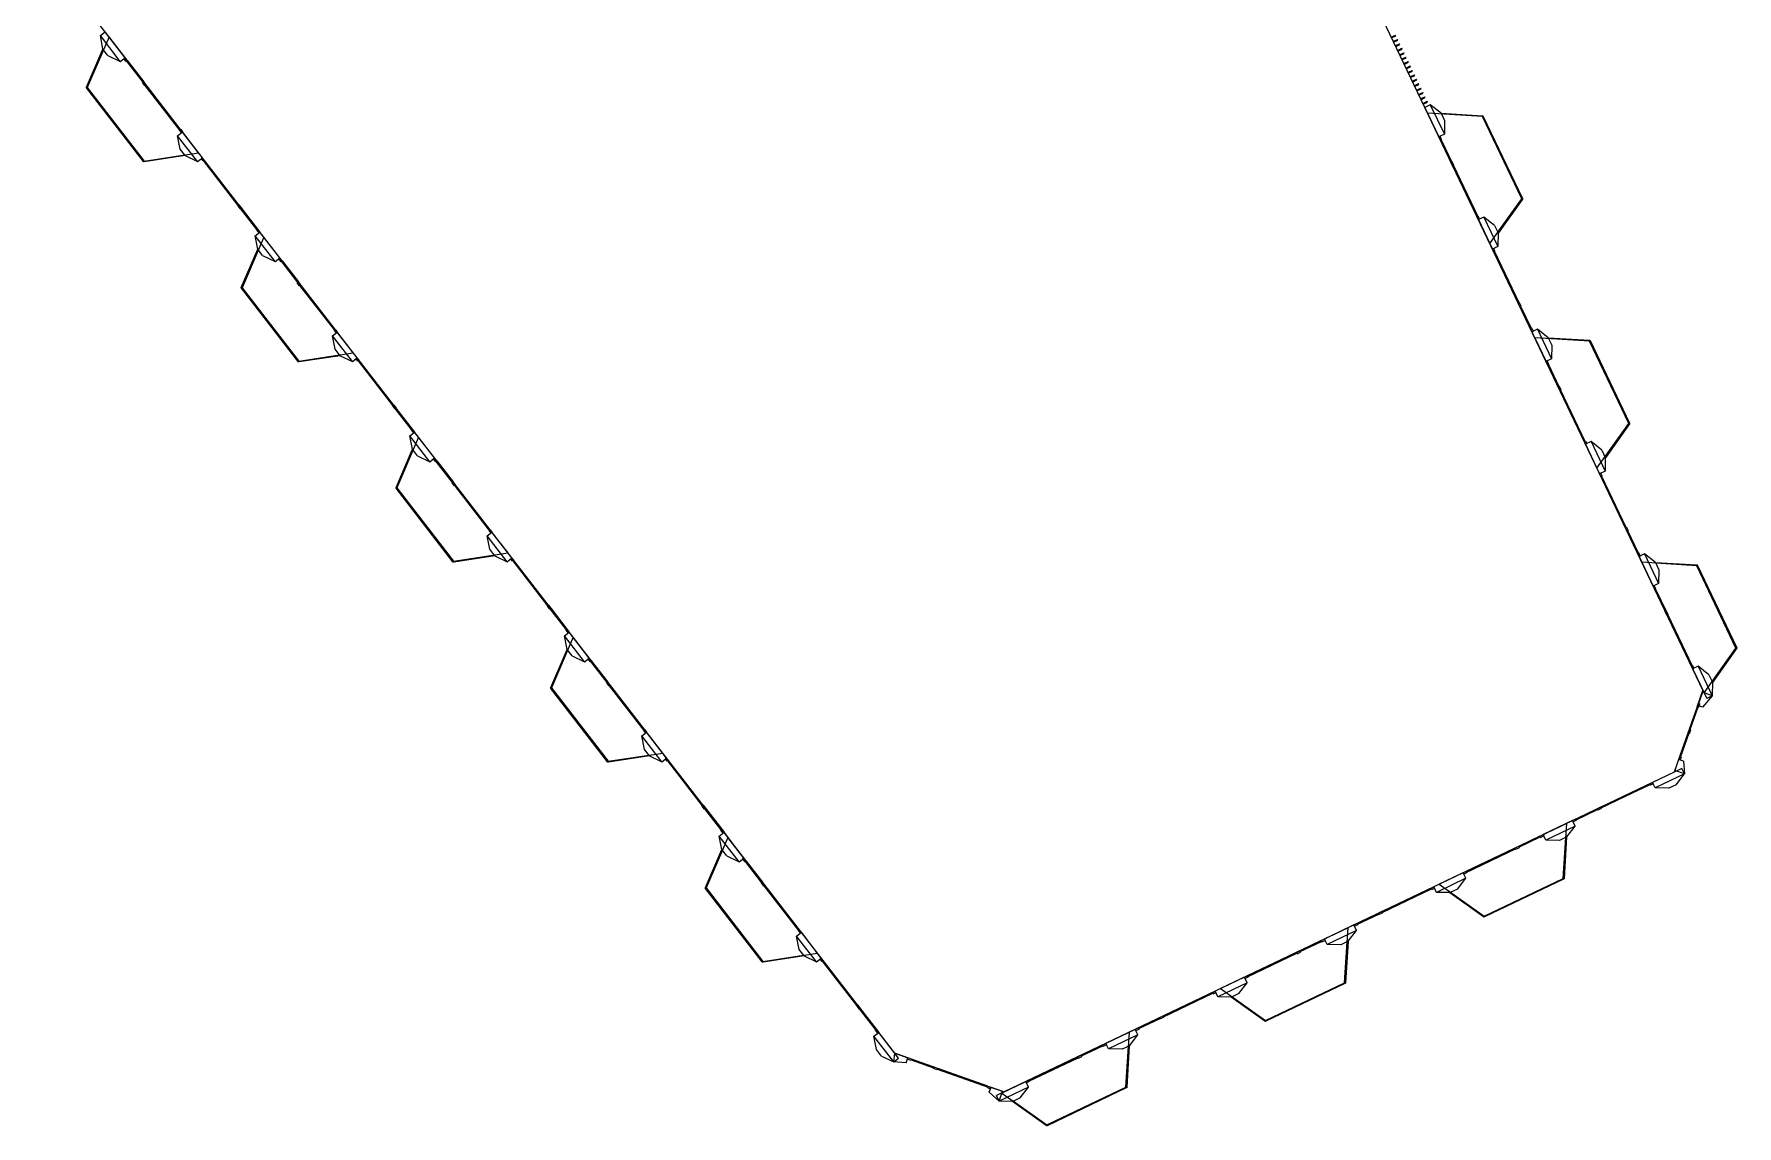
# Model space of a CAD drawing. Extents: x 155389 to 197444, y 12416 to 55629.
# Drawn here: x 155691 to 197444, y 12416 to 39177 of the extents above; entities that cross this region are included whole.
import ezdxf

# ---------------------------------------------------------------- set-up
doc = ezdxf.new("R2010")
doc.units = 0

msp = doc.modelspace()

# ---------------------------------------------------------------- linework, layer by layer
for p, q in [((181282, 55210), (196612, 23087)), ((176794, 14200), (155691, 41484)), ((157530, 39106), (156997, 37865)), ((157316, 39138), (157434, 39229)), ((157805, 38505), (157316, 39138)), ((157381, 38809), (157316, 39138)), ((157805, 38505), (157316, 39138)), ((157924, 38597), (157434, 39229)), ((159725, 36268), (157530, 39106)), ((188980, 39110), (189070, 39153)), ((188988, 39092), (188980, 39110)), ((188988, 39092), (189078, 39135)), ((189031, 39002), (189122, 39045)), ((189040, 38984), (189031, 39002)), ((189040, 38984), (189130, 39027)), ((189078, 39135), (189070, 39153)), ((189083, 38893), (189173, 38936)), ((189092, 38875), (189083, 38893)), ((189092, 38875), (189182, 38918)), ((189130, 39027), (189122, 39045)), ((189182, 38918), (189173, 38936)), ((156979, 37873), (157381, 38809)), ((157394, 38791), (156997, 37865)), ((157395, 38791), (156997, 37865)), ((157503, 38650), (157381, 38809)), ((157503, 38650), (157805, 38505)), ((157805, 38505), (157924, 38597)), ((157924, 38597), (157896, 38576)), ((157953, 38502), (157896, 38576)), ((157981, 38523), (157924, 38597)), ((157981, 38523), (157953, 38502)), ((157965, 38511), (157981, 38523)), ((157965, 38511), (157981, 38523)), ((158364, 37995), (157965, 38511)), ((157965, 38511), (158364, 37995)), ((157965, 38511), (158363, 37995)), ((158363, 37995), (157965, 38511)), ((157981, 38523), (157981, 38523)), ((157981, 38523), (158379, 38007)), ((157981, 38523), (158379, 38007)), ((189135, 38785), (189225, 38828)), ((189143, 38767), (189135, 38785)), ((189143, 38767), (189234, 38810)), ((189186, 38677), (189277, 38720)), ((189195, 38659), (189186, 38677)), ((189195, 38659), (189285, 38702)), ((189234, 38810), (189225, 38828)), ((189238, 38568), (189328, 38612)), ((189247, 38550), (189238, 38568)), ((189247, 38550), (189337, 38593)), ((189285, 38702), (189277, 38720)), ((189290, 38460), (189380, 38503)), ((189298, 38442), (189290, 38460)), ((189298, 38442), (189389, 38485)), ((189337, 38593), (189328, 38612)), ((189389, 38485), (189380, 38503)), ((158380, 38008), (158352, 37987)), ((158363, 37995), (158379, 38008)), ((158379, 38007), (158363, 37995)), ((158379, 38007), (158379, 38008)), ((158437, 37934), (158380, 38008)), ((189341, 38352), (189432, 38395)), ((189350, 38334), (189341, 38352)), ((189350, 38334), (189440, 38377)), ((189393, 38244), (189483, 38287)), ((189402, 38225), (189393, 38244)), ((189402, 38225), (189492, 38269)), ((189440, 38377), (189432, 38395)), ((189445, 38135), (189535, 38178)), ((189453, 38117), (189445, 38135)), ((189453, 38117), (189544, 38160)), ((189492, 38269), (189483, 38287)), ((189496, 38027), (189587, 38070)), ((189505, 38009), (189496, 38027)), ((189505, 38009), (189595, 38052)), ((189544, 38160), (189535, 38178)), ((189595, 38052), (189587, 38070)), ((156974, 37862), (156979, 37873)), ((156974, 37862), (156979, 37873)), ((156979, 37873), (156974, 37862)), ((156982, 37853), (156974, 37862)), ((158374, 36052), (156982, 37853)), ((156997, 37865), (158390, 36065)), ((156997, 37865), (158390, 36065)), ((156997, 37865), (158390, 36065)), ((158390, 36065), (156997, 37865)), ((156997, 37865), (158390, 36065)), ((158410, 37913), (158352, 37987)), ((158437, 37934), (158410, 37913)), ((158425, 37925), (158418, 37919)), ((159269, 36821), (158418, 37919)), ((159271, 36822), (158421, 37922)), ((158421, 37922), (159271, 36822)), ((159277, 36827), (158425, 37925)), ((189548, 37919), (189638, 37962)), ((189557, 37901), (189548, 37919)), ((189557, 37901), (189647, 37944)), ((189600, 37810), (189690, 37853)), ((189608, 37792), (189600, 37810)), ((189608, 37792), (189699, 37835)), ((189647, 37944), (189638, 37962)), ((189652, 37702), (189742, 37745)), ((189660, 37684), (189652, 37702)), ((189660, 37684), (189750, 37727)), ((189699, 37835), (189690, 37853)), ((189703, 37594), (189793, 37637)), ((189712, 37576), (189703, 37594)), ((189712, 37576), (189802, 37619)), ((189750, 37727), (189742, 37745)), ((189802, 37619), (189793, 37637)), ((189755, 37485), (189845, 37529)), ((189764, 37467), (189755, 37485)), ((189764, 37467), (189854, 37510)), ((189925, 37445), (189790, 37380)), ((189790, 37380), (190134, 36658)), ((189854, 37510), (189845, 37529)), ((189857, 37240), (189957, 37031)), ((191204, 37157), (189857, 37240)), ((190190, 37239), (189925, 37445)), ((189925, 37445), (190270, 36723)), ((189925, 37445), (190270, 36723)), ((190190, 37239), (191206, 37176)), ((190190, 37239), (190276, 37058)), ((191205, 37157), (190199, 37219)), ((191205, 37156), (190200, 37218)), ((191206, 37176), (191218, 37175)), ((191217, 37175), (192185, 35148)), ((191223, 37165), (191218, 37175)), ((192185, 35148), (191223, 37165)), ((159212, 36686), (159331, 36777)), ((159260, 36814), (159287, 36835)), ((159260, 36814), (159304, 36756)), ((159277, 36827), (159269, 36821)), ((159287, 36835), (159332, 36778)), ((159332, 36778), (159304, 36756)), ((159821, 36144), (159331, 36777)), ((189957, 37031), (191384, 34040)), ((190276, 37058), (190270, 36723)), ((192167, 35140), (191204, 37157)), ((192167, 35140), (191204, 37157)), ((192167, 35139), (191204, 37156)), ((192167, 35139), (191204, 37156)), ((191204, 37156), (192167, 35139)), ((191205, 37156), (192167, 35139)), ((159277, 36356), (159212, 36686)), ((159702, 36053), (159212, 36686)), ((159702, 36053), (159212, 36686)), ((159400, 36198), (159277, 36356)), ((190132, 36657), (190164, 36672)), ((190172, 36573), (190132, 36657)), ((190270, 36723), (190134, 36658)), ((190204, 36588), (190164, 36672)), ((190204, 36588), (190172, 36573)), ((190193, 36583), (190452, 36040)), ((190452, 36040), (190193, 36583)), ((158381, 36043), (158374, 36052)), ((158393, 36045), (158381, 36043)), ((158390, 36065), (159725, 36268)), ((158390, 36065), (159385, 36217)), ((158390, 36065), (159386, 36217)), ((159400, 36198), (158393, 36045)), ((159400, 36198), (159702, 36053)), ((159702, 36053), (159821, 36144)), ((159821, 36145), (159793, 36124)), ((159838, 36066), (159793, 36124)), ((159865, 36088), (159821, 36145)), ((159865, 36088), (159838, 36066)), ((159847, 36073), (159855, 36080)), ((159847, 36073), (160696, 34973)), ((160699, 34976), (159849, 36075)), ((159849, 36075), (160699, 34976)), ((159855, 36080), (160704, 34979)), ((190432, 36031), (190463, 36046)), ((190472, 35946), (190432, 36031)), ((190503, 35961), (190463, 36046)), ((190503, 35961), (190472, 35946)), ((190492, 35956), (191091, 34702)), ((191091, 34702), (190492, 35956)), ((191384, 34040), (192167, 35140)), ((191583, 34319), (192167, 35140)), ((191583, 34319), (192167, 35139)), ((192183, 35127), (191593, 34298)), ((192190, 35137), (192183, 35127)), ((192185, 35148), (192190, 35137)), ((160688, 34967), (160715, 34989)), ((160688, 34967), (160745, 34893)), ((160704, 34979), (160696, 34973)), ((160715, 34989), (160772, 34915)), ((160772, 34915), (160745, 34893)), ((160772, 34914), (160756, 34902)), ((160756, 34902), (160772, 34914)), ((161155, 34387), (160756, 34902)), ((160756, 34902), (161155, 34387)), ((161155, 34387), (160756, 34902)), ((161155, 34387), (160756, 34902)), ((161171, 34399), (160772, 34914)), ((160772, 34914), (161171, 34399)), ((191072, 34693), (191103, 34708)), ((191072, 34693), (191103, 34628)), ((191103, 34708), (191135, 34643)), ((191239, 34692), (191104, 34628)), ((191503, 34486), (191239, 34692)), ((191239, 34692), (191583, 33970)), ((191239, 34692), (191583, 33970)), ((161109, 34233), (161228, 34325)), ((161143, 34378), (161171, 34399)), ((161143, 34378), (161200, 34304)), ((161171, 34399), (161155, 34387)), ((161171, 34399), (161155, 34387)), ((161171, 34399), (161228, 34325)), ((161171, 34399), (161171, 34399)), ((161228, 34325), (161200, 34304)), ((161717, 33692), (161228, 34325)), ((191103, 34628), (191135, 34643)), ((191104, 34628), (191448, 33906)), ((191503, 34486), (191590, 34306)), ((191590, 34306), (191583, 33970)), ((160772, 32969), (161174, 33905)), ((161323, 34202), (160790, 32961)), ((161188, 33887), (160790, 32961)), ((161188, 33886), (160791, 32961)), ((161599, 33601), (161109, 34233)), ((161174, 33904), (161109, 34233)), ((161599, 33601), (161109, 34233)), ((161296, 33746), (161174, 33904)), ((163277, 31676), (161323, 34202)), ((191583, 33970), (191448, 33906)), ((191448, 33906), (191480, 33921)), ((191479, 33840), (191448, 33906)), ((191511, 33855), (191479, 33840)), ((191511, 33855), (191480, 33921)), ((191498, 33849), (192096, 32595)), ((192096, 32595), (191498, 33849)), ((161296, 33746), (161599, 33601)), ((161599, 33601), (161717, 33692)), ((161717, 33693), (161689, 33671)), ((161747, 33598), (161689, 33671)), ((161774, 33619), (161717, 33693)), ((161774, 33619), (161747, 33598)), ((161758, 33607), (161774, 33619)), ((161758, 33607), (161774, 33619)), ((162157, 33091), (161758, 33607)), ((161758, 33607), (162157, 33091)), ((161758, 33607), (162156, 33091)), ((162156, 33091), (161758, 33607)), ((161774, 33619), (161774, 33619)), ((161774, 33619), (162172, 33103)), ((161774, 33619), (162172, 33103)), ((162173, 33104), (162146, 33082)), ((162203, 33009), (162146, 33082)), ((162157, 33091), (162172, 33103)), ((162172, 33103), (162157, 33091)), ((162172, 33103), (162172, 33103)), ((162230, 33030), (162173, 33104)), ((162230, 33030), (162203, 33009)), ((162219, 33021), (162211, 33015)), ((163062, 31917), (162211, 33015)), ((163064, 31918), (162214, 33017)), ((162214, 33017), (163064, 31918)), ((163070, 31923), (162219, 33021)), ((160768, 32958), (160772, 32969)), ((160768, 32958), (160772, 32969)), ((160772, 32969), (160768, 32958)), ((160775, 32949), (160768, 32958)), ((162168, 31148), (160775, 32949)), ((160790, 32961), (162184, 31161)), ((160790, 32961), (162184, 31161)), ((160791, 32961), (162183, 31160)), ((162183, 31160), (160791, 32961)), ((160791, 32961), (162183, 31160)), ((192076, 32585), (192107, 32600)), ((192076, 32585), (192116, 32501)), ((192107, 32600), (192148, 32516)), ((192116, 32501), (192148, 32516)), ((192137, 32511), (192396, 31968)), ((192396, 31968), (192137, 32511)), ((163006, 31781), (163124, 31873)), ((163071, 31452), (163006, 31781)), ((163495, 31149), (163006, 31781)), ((163495, 31149), (163006, 31781)), ((163053, 31910), (163081, 31931)), ((163053, 31910), (163097, 31852)), ((163070, 31923), (163062, 31917)), ((163081, 31931), (163125, 31873)), ((163125, 31873), (163097, 31852)), ((163614, 31240), (163124, 31873)), ((192375, 31958), (192406, 31973)), ((192375, 31958), (192415, 31874)), ((192406, 31973), (192446, 31889)), ((192415, 31874), (192446, 31889)), ((192553, 31940), (192417, 31875)), ((192417, 31875), (192762, 31153)), ((192485, 31735), (192584, 31526)), ((193831, 31652), (192485, 31735)), ((192817, 31734), (192552, 31940)), ((192552, 31940), (192897, 31218)), ((192553, 31940), (192897, 31218)), ((192817, 31734), (193833, 31671)), ((192817, 31734), (192903, 31553)), ((162184, 31161), (163518, 31364)), ((163193, 31294), (163071, 31452)), ((163518, 31364), (163277, 31676)), ((192584, 31526), (194011, 28536)), ((193832, 31652), (192827, 31714)), ((193832, 31651), (192827, 31713)), ((192903, 31553), (192897, 31218)), ((194794, 29634), (193831, 31652)), ((194794, 29634), (193831, 31651)), ((194794, 29634), (193831, 31651)), ((194794, 29634), (193831, 31651)), ((193831, 31651), (194794, 29634)), ((193832, 31651), (194794, 29634)), ((193833, 31671), (193845, 31670)), ((193844, 31670), (194812, 29642)), ((193850, 31660), (193845, 31670)), ((194812, 29642), (193850, 31660)), ((162175, 31139), (162168, 31148)), ((162186, 31141), (162175, 31139)), ((162183, 31160), (163179, 31312)), ((162184, 31161), (163179, 31312)), ((163193, 31294), (162186, 31141)), ((163193, 31294), (163495, 31149)), ((163495, 31149), (163614, 31240)), ((163614, 31241), (163587, 31220)), ((163631, 31162), (163587, 31220)), ((163659, 31184), (163614, 31241)), ((163659, 31184), (163631, 31162)), ((163640, 31169), (163648, 31175)), ((163640, 31169), (164489, 30069)), ((164493, 30072), (163642, 31171)), ((163642, 31171), (164493, 30072)), ((163648, 31175), (164497, 30075)), ((192759, 31152), (192791, 31167)), ((192800, 31068), (192759, 31152)), ((192897, 31218), (192762, 31153)), ((192831, 31083), (192791, 31167)), ((192831, 31083), (192800, 31068)), ((192820, 31078), (193079, 30535)), ((193079, 30535), (192820, 31078)), ((193059, 30525), (193090, 30540)), ((193099, 30441), (193059, 30525)), ((193131, 30456), (193090, 30540)), ((164481, 30063), (164509, 30084)), ((164481, 30063), (164538, 29989)), ((164497, 30075), (164489, 30069)), ((164509, 30084), (164566, 30010)), ((193131, 30456), (193099, 30441)), ((193120, 30451), (193718, 29197)), ((193718, 29197), (193120, 30451)), ((164566, 30010), (164538, 29989)), ((164565, 30010), (164549, 29997)), ((164549, 29998), (164565, 30010)), ((164948, 29483), (164549, 29997)), ((164948, 29483), (164549, 29997)), ((164948, 29482), (164550, 29998)), ((164550, 29998), (164948, 29482)), ((164964, 29495), (164565, 30010)), ((164565, 30010), (164964, 29495)), ((165116, 29298), (164584, 28057)), ((164902, 29329), (165021, 29421)), ((165392, 28696), (164902, 29329)), ((164967, 29000), (164902, 29329)), ((165392, 28696), (164902, 29329)), ((164937, 29473), (164964, 29495)), ((164937, 29473), (164994, 29400)), ((164964, 29495), (164948, 29483)), ((164964, 29495), (164948, 29483)), ((164964, 29495), (165021, 29421)), ((164964, 29495), (164964, 29495)), ((165021, 29421), (164994, 29400)), ((165510, 28788), (165021, 29421)), ((167009, 26851), (165116, 29298)), ((194011, 28536), (194794, 29634)), ((194210, 28815), (194794, 29634)), ((194210, 28814), (194794, 29634)), ((194810, 29622), (194220, 28793)), ((194817, 29632), (194810, 29622)), ((194812, 29642), (194817, 29632)), ((164566, 28065), (164967, 29000)), ((164981, 28982), (164584, 28057)), ((164981, 28982), (164584, 28057)), ((165090, 28842), (164967, 29000)), ((165090, 28842), (165392, 28696)), ((193699, 29188), (193731, 29203)), ((193699, 29188), (193731, 29123)), ((193731, 29203), (193762, 29138)), ((193866, 29187), (193731, 29123)), ((193731, 29123), (193762, 29138)), ((193731, 29123), (194075, 28401)), ((194131, 28981), (193866, 29187)), ((193866, 29187), (194211, 28465)), ((193866, 29187), (194211, 28465)), ((194131, 28981), (194217, 28801)), ((165392, 28696), (165510, 28788)), ((165510, 28789), (165483, 28767)), ((165540, 28693), (165483, 28767)), ((165567, 28715), (165510, 28789)), ((165567, 28715), (165540, 28693)), ((165552, 28702), (165568, 28715)), ((165552, 28702), (165568, 28715)), ((165950, 28187), (165552, 28703)), ((165552, 28703), (165950, 28187)), ((165552, 28703), (165950, 28187)), ((165950, 28187), (165552, 28702)), ((165568, 28715), (165568, 28715)), ((165568, 28715), (165965, 28199)), ((165568, 28715), (165966, 28199)), ((194211, 28465), (194075, 28401)), ((194075, 28401), (194107, 28415)), ((194106, 28335), (194075, 28401)), ((194138, 28350), (194107, 28415)), ((194217, 28801), (194211, 28465)), ((164561, 28054), (164566, 28065)), ((164561, 28054), (164566, 28065)), ((164566, 28065), (164561, 28054)), ((164568, 28045), (164561, 28054)), ((165961, 26244), (164568, 28045)), ((164584, 28057), (165977, 26257)), ((164584, 28057), (165977, 26257)), ((164584, 28057), (165977, 26256)), ((165977, 26256), (164584, 28057)), ((164584, 28057), (165977, 26256)), ((165967, 28200), (165939, 28178)), ((165996, 28104), (165939, 28178)), ((165950, 28187), (165966, 28199)), ((165966, 28199), (165950, 28187)), ((165966, 28199), (165966, 28199)), ((166024, 28126), (165967, 28200)), ((166024, 28126), (165996, 28104)), ((166012, 28117), (166004, 28111)), ((166855, 27012), (166004, 28111)), ((166858, 27014), (166008, 28113)), ((166008, 28113), (166858, 27014)), ((166863, 27019), (166012, 28117)), ((194138, 28350), (194106, 28335)), ((194125, 28344), (194724, 27090)), ((194724, 27090), (194125, 28344)), ((166799, 26877), (166918, 26969)), ((166864, 26548), (166799, 26877)), ((167288, 26244), (166799, 26877)), ((167288, 26244), (166799, 26877)), ((166846, 27005), (166874, 27027)), ((166846, 27005), (166891, 26948)), ((166863, 27019), (166855, 27012)), ((166874, 27027), (166918, 26969)), ((166918, 26969), (166891, 26948)), ((167407, 26336), (166918, 26969)), ((167312, 26460), (167009, 26851)), ((194703, 27080), (194735, 27095)), ((194703, 27080), (194743, 26996)), ((194735, 27095), (194775, 27011)), ((194743, 26996), (194775, 27011)), ((194764, 27006), (195023, 26463)), ((195023, 26463), (194764, 27006)), ((165977, 26257), (167312, 26460)), ((165977, 26257), (166972, 26408)), ((165977, 26256), (166972, 26408)), ((166986, 26390), (165980, 26236)), ((166986, 26390), (166864, 26548)), ((166986, 26390), (167288, 26244)), ((167288, 26244), (167407, 26336)), ((167407, 26337), (167380, 26315)), ((167424, 26258), (167380, 26315)), ((167452, 26279), (167407, 26337)), ((195002, 26453), (195033, 26468)), ((195002, 26453), (195042, 26369)), ((195033, 26468), (195074, 26384)), ((195042, 26369), (195074, 26384)), ((195180, 26434), (195044, 26370)), ((195044, 26370), (195389, 25648)), ((195444, 26228), (195180, 26435)), ((195180, 26435), (195524, 25713)), ((195180, 26434), (195524, 25712)), ((165968, 26235), (165961, 26244)), ((165980, 26236), (165968, 26235)), ((167452, 26279), (167424, 26258)), ((167434, 26265), (167441, 26271)), ((167434, 26265), (168282, 25165)), ((168286, 25168), (167436, 26267)), ((167436, 26267), (168286, 25168)), ((167441, 26271), (168290, 25171)), ((195112, 26230), (195212, 26020)), ((196458, 26146), (195112, 26230)), ((195212, 26020), (196639, 23030)), ((195444, 26229), (196460, 26166)), ((195444, 26228), (195530, 26048)), ((196459, 26146), (195454, 26209)), ((196459, 26146), (195454, 26208)), ((195530, 26048), (195524, 25713)), ((197421, 24129), (196458, 26146)), ((197421, 24129), (196458, 26146)), ((197421, 24129), (196459, 26146)), ((197421, 24129), (196459, 26146)), ((196459, 26146), (197421, 24129)), ((196459, 26146), (197421, 24129)), ((196460, 26166), (196472, 26165)), ((196472, 26165), (197439, 24137)), ((196477, 26155), (196472, 26165)), ((197439, 24137), (196477, 26155)), ((195387, 25647), (195418, 25662)), ((195427, 25563), (195387, 25647)), ((195524, 25712), (195389, 25648)), ((195458, 25578), (195418, 25662)), ((195458, 25578), (195427, 25563)), ((195448, 25573), (195707, 25030)), ((195707, 25030), (195448, 25573)), ((168274, 25159), (168302, 25180)), ((168274, 25159), (168331, 25085)), ((168290, 25171), (168282, 25165)), ((168302, 25180), (168359, 25106)), ((168359, 25106), (168331, 25085)), ((168742, 24578), (168342, 25093)), ((168359, 25106), (168343, 25093)), ((168343, 25093), (168358, 25106)), ((168742, 24578), (168343, 25094)), ((168343, 25094), (168742, 24578)), ((168742, 24578), (168343, 25093)), ((168757, 24591), (168358, 25105)), ((168358, 25105), (168757, 24591)), ((195686, 25020), (195718, 25035)), ((195726, 24936), (195686, 25020)), ((195758, 24951), (195718, 25035)), ((195758, 24951), (195726, 24936)), ((195747, 24946), (196345, 23692)), ((196345, 23692), (195747, 24946)), ((168910, 24394), (168377, 23153)), ((168696, 24425), (168814, 24517)), ((169185, 23792), (168696, 24425)), ((168761, 24096), (168696, 24425)), ((169185, 23792), (168696, 24425)), ((168730, 24569), (168757, 24590)), ((168730, 24569), (168787, 24495)), ((168757, 24591), (168742, 24578)), ((168757, 24591), (168742, 24578)), ((168757, 24591), (168757, 24591)), ((168757, 24590), (168814, 24517)), ((168814, 24517), (168787, 24495)), ((169304, 23884), (168814, 24517)), ((170803, 21946), (168910, 24394)), ((168359, 23160), (168760, 24096)), ((168774, 24078), (168377, 23153)), ((168774, 24078), (168377, 23153)), ((168883, 23938), (168761, 24096)), ((168883, 23938), (169185, 23792)), ((169185, 23792), (169304, 23884)), ((169304, 23884), (169276, 23863)), ((169333, 23789), (169276, 23863)), ((169361, 23811), (169304, 23884)), ((169361, 23811), (169333, 23789)), ((169345, 23798), (169361, 23810)), ((169345, 23798), (169361, 23810)), ((169361, 23811), (169759, 23295)), ((169361, 23810), (169361, 23810)), ((169361, 23810), (169759, 23295)), ((196639, 23030), (197421, 24129)), ((196837, 23309), (197421, 24129)), ((196838, 23309), (197421, 24129)), ((197437, 24117), (196847, 23288)), ((197444, 24127), (197437, 24117)), ((197439, 24137), (197444, 24127)), ((169744, 23283), (169345, 23798)), ((169345, 23798), (169744, 23283)), ((169345, 23798), (169743, 23283)), ((169743, 23283), (169345, 23798)), ((196327, 23683), (196358, 23698)), ((196327, 23683), (196358, 23617)), ((196358, 23698), (196389, 23632)), ((196493, 23682), (196358, 23617)), ((196358, 23617), (196389, 23632)), ((196358, 23617), (196703, 22895)), ((196493, 23682), (196838, 22960)), ((196758, 23476), (196493, 23682)), ((196493, 23682), (196838, 22960)), ((196758, 23476), (196844, 23295)), ((168354, 23150), (168359, 23160)), ((168354, 23150), (168359, 23160)), ((168359, 23160), (168354, 23150)), ((168361, 23140), (168354, 23150)), ((169754, 21340), (168361, 23140)), ((168377, 23153), (169770, 21353)), ((168377, 23153), (169770, 21353)), ((168377, 23153), (169770, 21352)), ((169770, 21352), (168377, 23153)), ((168377, 23153), (169770, 21352)), ((169760, 23295), (169732, 23274)), ((169789, 23200), (169732, 23274)), ((169743, 23283), (169759, 23295)), ((169759, 23295), (169743, 23283)), ((169759, 23295), (169759, 23295)), ((169817, 23222), (169760, 23295)), ((169817, 23222), (169789, 23200)), ((169805, 23212), (169797, 23206)), ((170649, 22108), (169797, 23206)), ((170651, 22110), (169801, 23209)), ((169801, 23209), (170651, 22110)), ((170657, 22114), (169805, 23212)), ((196470, 22687), (196612, 23087)), ((196597, 23045), (196482, 22721)), ((196838, 22960), (196597, 23045)), ((196623, 23061), (196616, 23039)), ((196616, 23039), (196623, 23061)), ((196844, 23295), (196838, 22960)), ((196470, 22687), (196045, 21488)), ((196489, 22680), (196293, 22128)), ((196293, 22128), (196489, 22680)), ((196470, 22686), (196501, 22774)), ((196503, 22675), (196470, 22686)), ((196602, 22678), (196482, 22721)), ((196501, 22774), (196534, 22763)), ((196503, 22675), (196534, 22763)), ((196838, 22960), (196602, 22678)), ((196838, 22960), (196703, 22895)), ((196247, 22046), (196277, 22134)), ((196277, 22134), (196310, 22122)), ((170592, 21973), (170711, 22065)), ((170657, 21644), (170592, 21973)), ((171082, 21340), (170592, 21973)), ((171082, 21340), (170592, 21973)), ((170640, 22101), (170667, 22122)), ((170640, 22101), (170684, 22044)), ((170657, 22114), (170649, 22108)), ((170667, 22122), (170711, 22065)), ((170711, 22065), (170684, 22044)), ((171200, 21432), (170711, 22065)), ((171105, 21556), (170803, 21946)), ((196262, 22040), (196057, 21461)), ((196057, 21461), (196262, 22040)), ((196280, 22034), (196247, 22046)), ((196280, 22034), (196310, 22122)), ((169761, 21330), (169754, 21340)), ((169773, 21332), (169761, 21330)), ((169770, 21353), (171105, 21556)), ((169770, 21353), (170765, 21504)), ((169770, 21352), (170765, 21504)), ((170779, 21486), (169773, 21332)), ((170780, 21486), (170657, 21644)), ((170780, 21486), (171082, 21340)), ((171082, 21340), (171200, 21432)), ((171201, 21432), (171173, 21411)), ((171218, 21354), (171173, 21411)), ((171245, 21375), (171201, 21432)), ((171245, 21375), (171218, 21354)), ((171227, 21361), (171235, 21367)), ((171227, 21361), (172076, 20261)), ((172079, 20263), (171229, 21362)), ((171229, 21362), (172079, 20263)), ((171235, 21367), (172084, 20267)), ((196045, 21488), (195904, 21088)), ((196014, 21400), (195918, 21129)), ((196135, 21357), (196014, 21400)), ((196045, 21466), (196021, 21397)), ((196021, 21397), (196054, 21386)), ((196045, 21466), (196078, 21454)), ((196078, 21454), (196054, 21386)), ((196135, 21357), (196160, 21043)), ((195904, 21088), (179480, 13250)), ((196095, 21179), (195373, 20834)), ((196160, 21043), (195438, 20699)), ((196160, 21043), (195438, 20699)), ((196160, 21043), (195918, 21129)), ((195937, 21122), (195929, 21100)), ((195929, 21100), (195937, 21122)), ((195953, 20779), (196160, 21043)), ((196160, 21043), (196095, 21179)), ((195315, 20792), (194106, 20213)), ((195318, 20786), (194109, 20209)), ((194109, 20209), (195318, 20786)), ((195320, 20783), (194111, 20204)), ((195310, 20804), (195373, 20834)), ((195325, 20773), (195310, 20804)), ((195315, 20792), (195320, 20783)), ((195325, 20773), (195388, 20803)), ((195438, 20699), (195373, 20834)), ((195373, 20834), (195388, 20803)), ((195773, 20693), (195438, 20699)), ((195953, 20779), (195773, 20693)), ((172068, 20255), (172095, 20276)), ((172068, 20255), (172125, 20181)), ((172084, 20267), (172076, 20261)), ((172095, 20276), (172153, 20202)), ((172153, 20202), (172125, 20181)), ((172152, 20201), (172136, 20189)), ((172136, 20189), (172152, 20201)), ((172535, 19674), (172136, 20189)), ((172136, 20189), (172535, 19674)), ((172535, 19674), (172136, 20189)), ((172535, 19674), (172136, 20189)), ((172551, 19686), (172152, 20201)), ((172152, 20201), (172551, 19686)), ((193496, 19938), (194019, 20187)), ((194027, 20170), (193504, 19920)), ((193504, 19920), (194027, 20170)), ((193504, 19920), (194028, 20169)), ((194100, 20227), (194019, 20188)), ((194019, 20188), (194034, 20157)), ((194019, 20187), (194019, 20187)), ((194028, 20169), (194019, 20187)), ((194019, 20187), (194028, 20169)), ((194019, 20187), (194019, 20187)), ((194028, 20169), (194028, 20169)), ((194028, 20169), (194028, 20169)), ((194115, 20195), (194034, 20157)), ((194100, 20227), (194115, 20195)), ((194106, 20213), (194111, 20204)), ((172523, 19665), (172551, 19686)), ((172523, 19665), (172580, 19591)), ((172551, 19686), (172535, 19674)), ((172551, 19686), (172535, 19674)), ((172551, 19686), (172608, 19612)), ((172551, 19686), (172551, 19686)), ((193270, 19831), (190146, 18340)), ((193414, 19899), (192692, 19555)), ((193479, 19764), (192757, 19419)), ((193479, 19764), (192757, 19419)), ((193186, 18483), (193270, 19831)), ((193273, 19499), (193479, 19764)), ((193496, 19938), (193414, 19899)), ((193479, 19764), (193414, 19899)), ((193414, 19899), (193429, 19867)), ((193511, 19906), (193429, 19867)), ((193496, 19938), (193511, 19906)), ((193504, 19920), (193496, 19938)), ((193496, 19938), (193496, 19938)), ((193504, 19920), (193496, 19938)), ((193504, 19920), (193504, 19920)), ((172703, 19489), (172170, 18249)), ((172489, 19521), (172608, 19613)), ((172978, 18888), (172489, 19521)), ((172554, 19192), (172489, 19521)), ((172978, 18888), (172489, 19521)), ((172608, 19612), (172580, 19591)), ((173097, 18980), (172608, 19613)), ((174565, 17082), (172703, 19489)), ((190802, 18638), (192013, 19214)), ((192015, 19210), (190805, 18632)), ((190805, 18632), (192015, 19210)), ((192006, 19228), (192088, 19266)), ((192021, 19196), (192006, 19228)), ((192013, 19214), (192017, 19205)), ((192021, 19196), (192103, 19235)), ((192611, 19516), (192088, 19265)), ((192088, 19266), (192097, 19248)), ((192088, 19266), (192088, 19266)), ((192097, 19248), (192088, 19266)), ((192088, 19266), (192103, 19235)), ((192088, 19265), (192088, 19265)), ((192620, 19498), (192096, 19248)), ((192096, 19248), (192620, 19498)), ((192620, 19498), (192097, 19247)), ((192097, 19248), (192097, 19248)), ((192097, 19247), (192097, 19247)), ((192611, 19516), (192693, 19554)), ((192626, 19484), (192611, 19516)), ((192611, 19516), (192611, 19516)), ((192611, 19516), (192620, 19498)), ((192611, 19516), (192620, 19498)), ((192620, 19498), (192620, 19498)), ((192626, 19484), (192707, 19523)), ((192757, 19419), (192692, 19555)), ((192693, 19554), (192707, 19523)), ((193092, 19413), (192757, 19419)), ((193273, 19499), (193092, 19413)), ((193186, 18483), (193249, 19488)), ((193187, 18483), (193249, 19488)), ((193269, 19498), (193207, 18482)), ((172152, 18256), (172554, 19192)), ((172568, 19174), (172170, 18249)), ((172568, 19174), (172170, 18248)), ((172676, 19034), (172554, 19192)), ((172676, 19034), (172978, 18888)), ((172978, 18888), (173097, 18980)), ((173097, 18980), (173069, 18959)), ((173127, 18885), (173069, 18959)), ((173154, 18906), (173097, 18980)), ((173154, 18906), (173127, 18885)), ((173138, 18894), (173154, 18906)), ((173138, 18894), (173154, 18906)), ((173537, 18378), (173138, 18894)), ((173138, 18894), (173537, 18378)), ((173138, 18894), (173536, 18378)), ((173536, 18378), (173138, 18894)), ((173154, 18906), (173154, 18906)), ((173154, 18906), (173552, 18390)), ((173154, 18906), (173552, 18390)), ((190807, 18629), (192017, 19205)), ((173553, 18391), (173526, 18370)), ((173537, 18378), (173552, 18391)), ((173552, 18391), (173537, 18378)), ((173552, 18391), (173552, 18391)), ((173610, 18317), (173553, 18391)), ((190734, 18620), (190012, 18275)), ((190798, 18485), (190076, 18140)), ((190798, 18485), (190076, 18140)), ((190592, 18220), (190798, 18485)), ((190797, 18650), (190734, 18620)), ((190798, 18485), (190734, 18620)), ((190734, 18620), (190749, 18589)), ((190812, 18619), (190749, 18589)), ((190797, 18650), (190812, 18619)), ((190807, 18629), (190802, 18638)), ((191245, 17557), (193186, 18483)), ((191245, 17557), (193186, 18483)), ((191245, 17556), (193186, 18483)), ((193195, 18465), (191254, 17538)), ((193206, 18470), (193195, 18465)), ((193207, 18482), (193206, 18470)), ((172147, 18245), (172152, 18256)), ((172147, 18245), (172152, 18256)), ((172152, 18256), (172147, 18245)), ((172155, 18236), (172148, 18245)), ((173547, 16436), (172155, 18236)), ((172170, 18249), (173564, 16449)), ((172170, 18249), (173564, 16449)), ((172171, 18248), (173563, 16448)), ((173563, 16448), (172171, 18248)), ((172171, 18248), (173563, 16448)), ((173583, 18296), (173526, 18370)), ((173610, 18317), (173583, 18296)), ((173599, 18308), (173591, 18302)), ((174442, 17204), (173591, 18302)), ((174444, 17206), (173594, 18305)), ((173594, 18305), (174444, 17206)), ((174450, 17210), (173599, 18308)), ((189954, 18233), (188745, 17655)), ((189957, 18227), (188747, 17650)), ((188747, 17650), (189957, 18227)), ((189958, 18224), (188749, 17646)), ((189948, 18245), (190011, 18275)), ((189963, 18214), (189948, 18245)), ((189954, 18233), (189958, 18224)), ((189963, 18214), (190026, 18244)), ((190011, 18275), (190026, 18244)), ((190076, 18140), (190012, 18275)), ((190412, 18134), (190076, 18140)), ((190146, 18340), (191245, 17557)), ((191234, 17540), (190404, 18131)), ((190592, 18220), (190412, 18134)), ((190425, 18140), (191245, 17557)), ((190425, 18140), (191245, 17556)), ((188134, 17379), (188658, 17628)), ((188666, 17611), (188143, 17361)), ((188143, 17361), (188666, 17611)), ((188143, 17361), (188666, 17610)), ((188739, 17668), (188657, 17629)), ((188657, 17629), (188672, 17598)), ((188658, 17628), (188658, 17628)), ((188666, 17610), (188658, 17628)), ((188658, 17628), (188666, 17610)), ((188658, 17628), (188658, 17628)), ((188666, 17610), (188666, 17610)), ((188666, 17610), (188666, 17610)), ((188754, 17637), (188672, 17598)), ((188739, 17668), (188754, 17637)), ((188745, 17655), (188749, 17646)), ((191243, 17533), (191234, 17540)), ((191254, 17538), (191243, 17533)), ((174386, 17069), (174504, 17161)), ((174433, 17197), (174461, 17218)), ((174433, 17197), (174477, 17139)), ((174450, 17210), (174442, 17204)), ((174461, 17218), (174505, 17161)), ((174505, 17161), (174477, 17139)), ((174994, 16528), (174504, 17161)), ((187909, 17272), (184784, 15781)), ((188053, 17341), (187331, 16996)), ((188117, 17205), (187395, 16861)), ((188117, 17205), (187395, 16861)), ((187825, 15925), (187909, 17272)), ((187911, 16941), (188117, 17205)), ((188134, 17379), (188053, 17340)), ((188117, 17205), (188053, 17341)), ((188053, 17340), (188068, 17309)), ((188149, 17348), (188068, 17309)), ((188134, 17379), (188149, 17348)), ((188143, 17361), (188134, 17379)), ((188134, 17379), (188134, 17379)), ((188143, 17361), (188134, 17379)), ((188143, 17361), (188143, 17361)), ((174451, 16740), (174386, 17069)), ((174875, 16436), (174386, 17069)), ((174875, 16436), (174386, 17069)), ((174573, 16581), (174451, 16740)), ((174898, 16652), (174565, 17082)), ((186645, 16669), (186726, 16708)), ((186726, 16708), (186741, 16676)), ((187250, 16957), (186727, 16707)), ((186727, 16707), (186735, 16689)), ((186727, 16707), (186727, 16707)), ((186735, 16689), (186727, 16707)), ((186727, 16707), (186727, 16707)), ((187258, 16939), (186735, 16690)), ((186735, 16690), (187258, 16939)), ((187258, 16939), (186736, 16689)), ((187250, 16957), (187331, 16996)), ((187265, 16926), (187250, 16957)), ((187250, 16957), (187250, 16957)), ((187250, 16957), (187258, 16939)), ((187250, 16957), (187258, 16939)), ((187258, 16939), (187258, 16939)), ((187265, 16926), (187346, 16964)), ((187395, 16861), (187331, 16996)), ((187331, 16996), (187346, 16964)), ((187731, 16855), (187395, 16861)), ((187911, 16941), (187731, 16855)), ((187825, 15925), (187887, 16929)), ((187825, 15924), (187887, 16929)), ((187908, 16939), (187845, 15923)), ((173555, 16426), (173547, 16436)), ((173566, 16428), (173555, 16426)), ((173563, 16448), (174559, 16600)), ((173564, 16449), (174898, 16652)), ((173564, 16449), (174559, 16600)), ((174573, 16582), (173566, 16428)), ((174573, 16581), (174875, 16436)), ((174875, 16436), (174994, 16528)), ((174994, 16528), (174967, 16507)), ((175011, 16449), (174967, 16507)), ((175039, 16471), (174994, 16528)), ((175039, 16471), (175011, 16449)), ((175020, 16457), (175028, 16463)), ((175020, 16457), (175869, 15356)), ((175873, 15359), (175022, 16458)), ((175022, 16458), (175873, 15359)), ((175028, 16463), (175877, 15363)), ((185441, 16080), (186651, 16656)), ((186654, 16651), (185444, 16074)), ((185444, 16074), (186654, 16651)), ((185445, 16071), (186656, 16647)), ((186660, 16637), (186645, 16669)), ((186651, 16656), (186656, 16647)), ((186660, 16637), (186741, 16676)), ((186735, 16689), (186735, 16689)), ((186736, 16689), (186735, 16689)), ((185372, 16061), (184650, 15717)), ((185437, 15926), (184715, 15581)), ((185437, 15926), (184715, 15581)), ((185231, 15661), (185437, 15926)), ((185435, 16092), (185372, 16061)), ((185437, 15926), (185372, 16061)), ((185372, 16061), (185387, 16030)), ((185450, 16060), (185387, 16030)), ((185435, 16092), (185450, 16060)), ((185445, 16071), (185441, 16080)), ((185884, 14998), (187825, 15925)), ((185884, 14998), (187825, 15925)), ((185884, 14998), (187825, 15924)), ((187834, 15906), (185892, 14980)), ((187844, 15911), (187834, 15906)), ((187845, 15923), (187844, 15911)), ((184592, 15675), (183383, 15096)), ((184595, 15669), (183386, 15091)), ((183386, 15091), (184595, 15669)), ((184597, 15666), (183388, 15087)), ((184587, 15687), (184650, 15717)), ((184602, 15655), (184587, 15687)), ((184592, 15675), (184597, 15666)), ((184602, 15655), (184665, 15685)), ((184715, 15581), (184650, 15717)), ((184650, 15717), (184665, 15685)), ((185050, 15575), (184715, 15581)), ((184784, 15781), (185884, 14998)), ((185872, 14982), (185043, 15572)), ((185231, 15661), (185050, 15575)), ((185064, 15582), (185884, 14998)), ((185064, 15582), (185884, 14998)), ((175861, 15350), (175889, 15372)), ((175861, 15350), (175918, 15276)), ((175877, 15363), (175869, 15356)), ((175889, 15372), (175946, 15298)), ((175946, 15298), (175918, 15276)), ((175945, 15297), (175929, 15285)), ((175929, 15285), (175945, 15297)), ((176328, 14770), (175929, 15285)), ((176328, 14770), (175929, 15285)), ((176328, 14770), (175930, 15285)), ((175930, 15285), (176328, 14770)), ((176344, 14782), (175945, 15297)), ((175945, 15297), (176344, 14782)), ((182773, 14820), (183296, 15069)), ((183304, 15053), (182781, 14803)), ((182781, 14803), (183304, 15053)), ((182781, 14802), (183305, 15051)), ((183377, 15109), (183296, 15071)), ((183296, 15071), (183311, 15039)), ((183296, 15070), (183296, 15070)), ((183305, 15052), (183296, 15070)), ((183296, 15070), (183305, 15052)), ((183296, 15069), (183296, 15069)), ((183305, 15052), (183305, 15052)), ((183305, 15051), (183305, 15051)), ((183392, 15078), (183311, 15039)), ((183377, 15109), (183392, 15078)), ((183383, 15096), (183388, 15087)), ((176282, 14617), (176401, 14708)), ((176772, 13984), (176282, 14617)), ((176347, 14288), (176282, 14617)), ((176772, 13984), (176282, 14617)), ((176317, 14761), (176344, 14782)), ((176317, 14761), (176374, 14687)), ((176344, 14782), (176328, 14770)), ((176344, 14782), (176328, 14770)), ((176344, 14782), (176401, 14708)), ((176344, 14782), (176344, 14782)), ((176401, 14708), (176374, 14687)), ((176890, 14076), (176401, 14708)), ((182547, 14713), (179423, 13222)), ((182692, 14782), (181970, 14437)), ((182756, 14647), (182034, 14302)), ((182756, 14647), (182034, 14302)), ((182463, 13366), (182547, 14713)), ((182550, 14382), (182756, 14647)), ((182773, 14820), (182691, 14781)), ((182691, 14781), (182707, 14750)), ((182756, 14647), (182692, 14782)), ((182788, 14789), (182707, 14750)), ((182773, 14820), (182788, 14789)), ((182781, 14802), (182773, 14820)), ((182773, 14820), (182773, 14820)), ((182781, 14802), (182773, 14820)), ((182781, 14802), (182781, 14802)), ((185882, 14975), (185872, 14982)), ((185892, 14980), (185882, 14975)), ((176470, 14129), (176347, 14288)), ((176772, 13984), (176793, 14200)), ((176793, 14200), (177115, 14087)), ((177316, 14015), (176794, 14200)), ((181888, 14398), (181365, 14148)), ((181896, 14381), (181373, 14131)), ((181373, 14131), (181896, 14381)), ((181897, 14380), (181374, 14130)), ((181888, 14398), (181969, 14437)), ((181903, 14367), (181888, 14398)), ((181888, 14398), (181888, 14398)), ((181888, 14398), (181897, 14380)), ((181888, 14398), (181897, 14380)), ((181897, 14380), (181897, 14380)), ((181903, 14367), (181984, 14405)), ((181969, 14437), (181984, 14405)), ((182034, 14302), (181970, 14437)), ((182370, 14296), (182034, 14302)), ((182550, 14382), (182370, 14296)), ((182463, 13366), (182526, 14371)), ((182464, 13365), (182526, 14370)), ((182546, 14380), (182484, 13364)), ((176470, 14129), (176772, 13984)), ((176772, 13984), (176890, 14076)), ((177072, 13966), (176772, 13984)), ((177072, 13966), (177115, 14087)), ((177115, 14087), (177103, 14054)), ((177191, 14022), (177103, 14054)), ((177202, 14055), (177115, 14087)), ((177202, 14055), (177191, 14022)), ((177748, 13842), (177196, 14037)), ((177196, 14037), (177748, 13842)), ((179080, 13391), (177316, 14015)), ((177753, 13857), (177741, 13825)), ((177829, 13793), (177741, 13825)), ((177841, 13826), (177753, 13857)), ((177841, 13826), (177829, 13793)), ((179081, 13370), (177835, 13811)), ((177835, 13811), (179081, 13370)), ((180079, 13521), (181290, 14097)), ((181292, 14092), (180082, 13515)), ((180082, 13515), (181292, 14092)), ((180084, 13512), (181294, 14088)), ((181283, 14110), (181364, 14149)), ((181298, 14079), (181283, 14110)), ((181290, 14097), (181294, 14088)), ((181298, 14079), (181379, 14117)), ((181364, 14149), (181379, 14117)), ((181365, 14148), (181374, 14130)), ((181365, 14148), (181365, 14148)), ((181374, 14130), (181365, 14148)), ((181365, 14148), (181365, 14148)), ((181374, 14130), (181374, 14130)), ((181374, 14130), (181374, 14130)), ((179074, 13349), (179085, 13382)), ((179080, 13391), (179480, 13250)), ((179085, 13382), (179154, 13357)), ((179113, 13244), (179156, 13364)), ((179156, 13364), (179439, 13264)), ((180011, 13503), (179289, 13158)), ((180075, 13367), (179353, 13023)), ((180076, 13367), (179354, 13023)), ((179869, 13103), (180076, 13367)), ((180074, 13533), (180010, 13503)), ((180010, 13503), (180025, 13471)), ((180075, 13367), (180011, 13503)), ((180089, 13501), (180025, 13471)), ((180074, 13533), (180089, 13501)), ((180084, 13512), (180079, 13521)), ((180522, 12440), (182463, 13366)), ((180522, 12440), (182463, 13366)), ((180522, 12439), (182464, 13366)), ((182484, 13364), (182483, 13352)), ((179074, 13349), (179142, 13325)), ((179354, 13023), (179113, 13244)), ((179154, 13357), (179142, 13325)), ((179353, 13023), (179289, 13158)), ((179354, 13023), (179439, 13264)), ((179689, 13017), (179354, 13023)), ((179423, 13222), (180522, 12440)), ((179455, 13237), (179432, 13246)), ((179432, 13246), (179455, 13237)), ((180511, 12423), (179681, 13013)), ((179869, 13103), (179689, 13017)), ((179702, 13023), (180522, 12440)), ((179702, 13023), (180522, 12439)), ((182472, 13348), (180531, 12421)), ((182483, 13353), (182472, 13348)), ((180520, 12416), (180511, 12423)), ((180531, 12421), (180520, 12416))]:
    msp.add_line(p, q)

doc.saveas('drawing.dxf')
